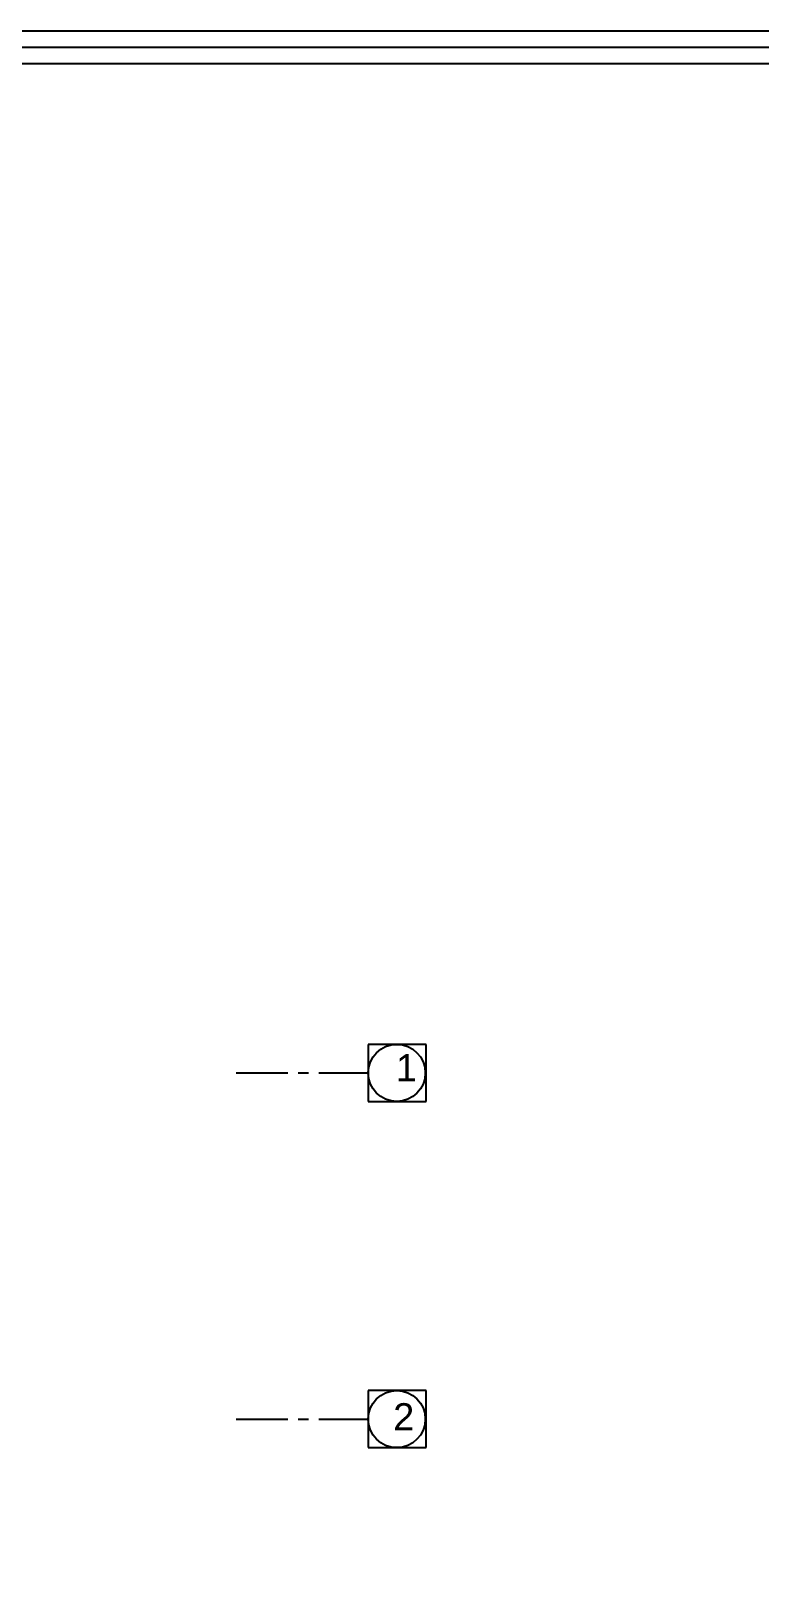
# Model space of a CAD drawing. Header units: inches. Extents: x 751443 to 884462, y -58136 to 349881.
# Drawn here: x 838331 to 851735, y 218069 to 246716 of the extents above; entities that cross this region are included whole.
import ezdxf

# ---------------------------------------------------------------- set-up
doc = ezdxf.new("R2010")
doc.units = ezdxf.units.IN
doc.header["$MEASUREMENT"] = 0
doc.linetypes.add('CENTER', pattern=[50.8, 31.75, -6.35, 6.35, -6.35])
doc.layers.add('AXES', color=8, linetype='CENTER')
doc.layers.add('WALL', color=8, linetype='Continuous')
doc.styles.get("Standard").update_dxf_attribs({"font": 'arial.ttf'})

# ---------------------------------------------------------------- blocks, each defined once
blk = doc.blocks.new('A$C618A793C')
at = {"layer": 'AXES', "linetype": 'CENTER', "ltscale": 0.03}
for p, q in [((19.514, 13.945), (21.944, 13.945)), ((19.514, 7.575), (21.944, 7.575))]:
    blk.add_line(p, q, dxfattribs=at)
at = {"layer": 'AXES'}
for points in [[(21.944, 14.47), (21.944, 13.42), (23.009, 13.42), (23.009, 14.47)], [(21.944, 8.1), (21.944, 7.05), (23.009, 7.05), (23.009, 8.1)]]:
    blk.add_lwpolyline(points, close=True, dxfattribs=at)
at = {"layer": 'AXES', "linetype": 'Continuous'}
for centre in [(22.469, 13.945), (22.469, 7.575)]:
    blk.add_circle(centre, 0.525, dxfattribs=at)
at = {"layer": 'AXES'}
for s, p in [('1', (22.453, 13.791)), ('2', (22.403, 7.367))]:
    blk.add_text(s, height=0.5, dxfattribs=at).set_placement(p)

msp = doc.modelspace()

# ---------------------------------------------------------------- linework, layer by layer
at = {"layer": 'WALL'}
for points in [[(777796, 160716.4), (874796, 160716.4), (874796, 246716.4), (777796, 246716.4)], [(778096, 161016.4), (874496, 161016.4), (874496, 246416.4), (778096, 246416.4)], [(778396, 161316.4), (874196, 161316.4), (874196, 246116.4), (778396, 246116.4)]]:
    msp.add_lwpolyline(points, close=True, dxfattribs=at)

# ---------------------------------------------------------------- block references
at = {"ltscale": 0.011, "xscale": 1000, "yscale": 1000, "zscale": 1000}
msp.add_blockref('A$C618A793C', (822587.4, 213600.4), dxfattribs=at)

doc.saveas('drawing.dxf')
